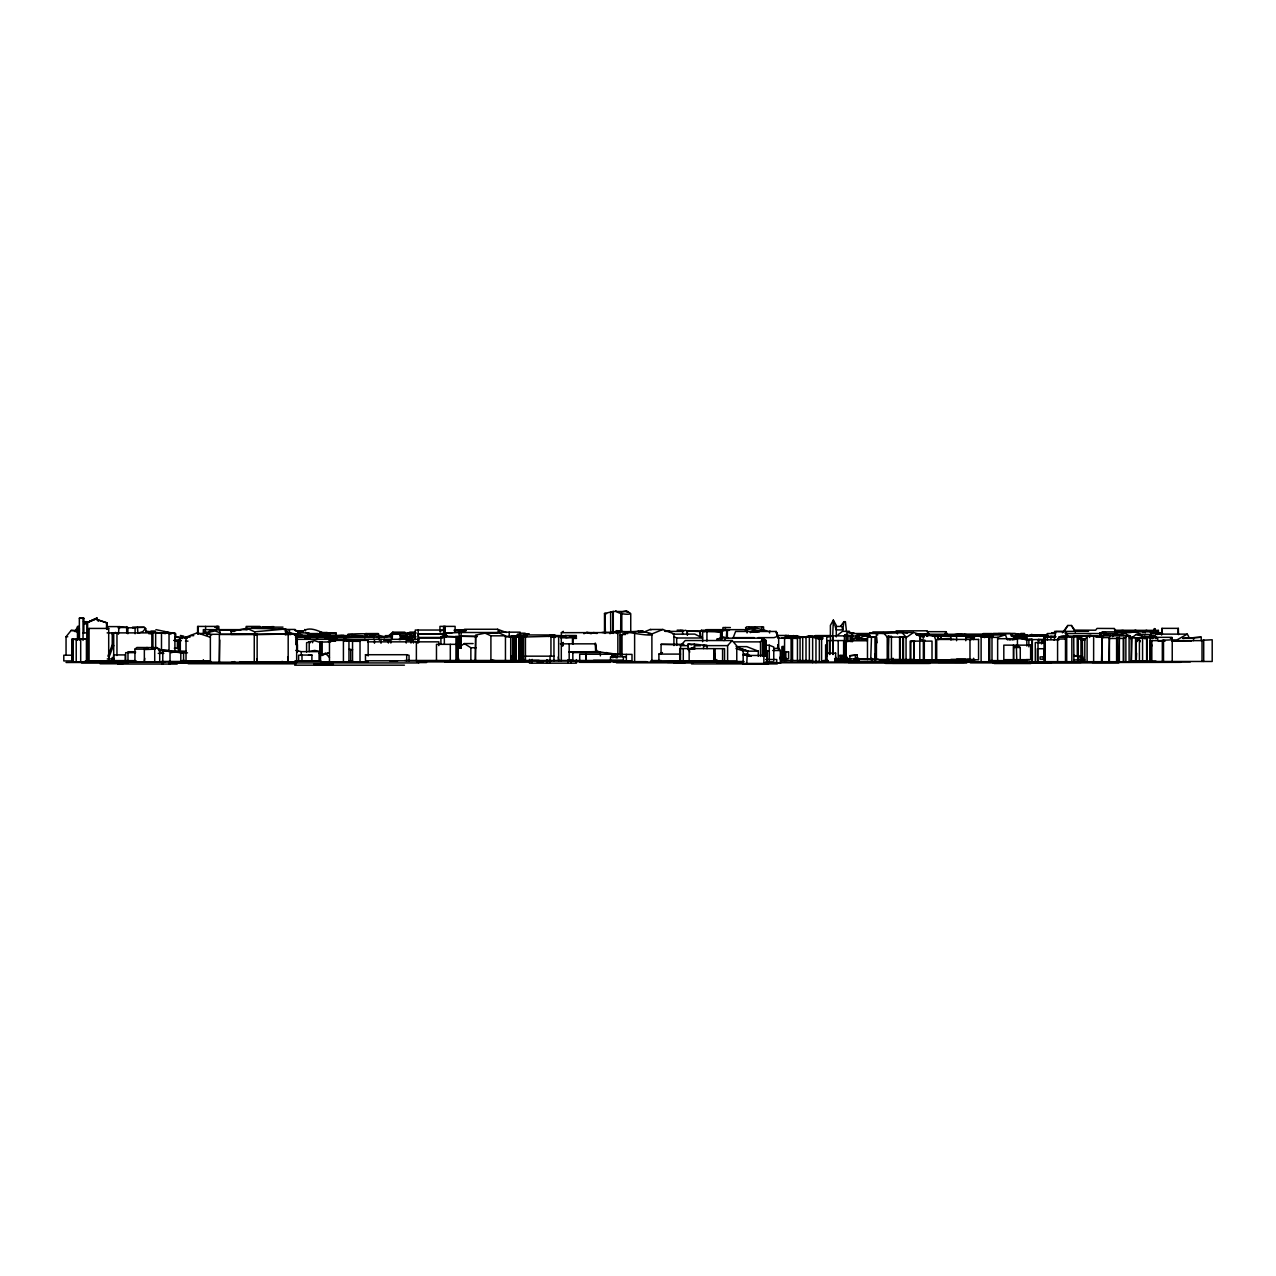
<?xml version="1.0" encoding="UTF-8"?>
<svg xmlns="http://www.w3.org/2000/svg" width="1276" height="1276" viewBox="0 0 1276 1276"><rect width="100%" height="100%" fill="white"/><g stroke="black" fill="none" stroke-linecap="round" stroke-linejoin="round"><path stroke-width="1.5" d="M509.22 632.162L509.22 636.644L516.174 636.357L516.174 661.287L516.19 636.373L516.222 661.287L516.158 651.717M888.575 659.596L888.575 636.086L887.873 659.596M890.728 637.107L891.43 636.437L891.43 659.596M219.807 640.042L219.36 662.499L219.36 634.3M1136.597 653.184L1136.23 660.952L1136.23 641.525L1138.894 638.989L1140.329 641.716L1137.969 638.989M1178.019 634.14L1178.322 628.35L1161.989 628.35L1161.623 635.065M1109.705 636.501L1110.567 635.049M562.955 645.879L563.163 642.418L562.525 645.879M1158.098 633.725L1158.353 630.376L1134.874 630.328M726.251 638.383L726.857 630.472L724.401 629.834L720.509 631.732L720.605 639.324L720.876 631.716L711.673 631.046M320.483 648.064L320.148 651.637L301.248 651.637L295.777 650.409M144.778 658.352L144.347 661.877L144.347 649.149L147.091 647.49L148.175 648.591L146.804 647.65L144.347 649.149L134.937 649.149L134.937 661.877L185.897 661.877M1031.614 645.178L1032.348 639.627L1043.146 639.483L1045.411 635.958L1048.904 637.362M144.347 649.548L154.715 649.165L157.012 647.618L159.691 649.5L159.691 661.877M413.536 636.166L413.982 634.013L392.45 634.092L391.317 636.166M690.683 648.591L694.75 648.591M1054.135 640.153L1055.954 631.572L1065.907 631.732L1068.538 636.804M846.546 631.955L845.398 621.683L843.883 621.683L842.846 629.913L836.29 629.913L835.19 626.436L841.729 626.436L842.846 629.913M415.274 631.875L414.461 637.41M329.798 636.804L329.798 637.84L324.694 637.84L324.79 636.549L356.371 636.549L351.442 637.123M944.623 635.225L945.867 631.684L947.701 634.635M521.15 636.341L521.565 661.287L521.725 636.293L523.559 636.293L522.107 637.426L519.699 634.06L517.625 636.533L523.559 636.293L522.107 637.426L509.22 636.644M344.44 640.775L345.78 637.123M345.03 639.755L346.083 636.884L348.236 637.123M107.934 656.199L112.097 645.273L113.708 645.911M108.699 658.017L113.548 645.273M733.174 637.729L735.614 631.46L776.191 631.46L778.663 637.649L778.663 649.309M927.237 636.357L927.748 635.097L937.35 635.895L938.705 639.611M575.747 636.501L565.842 637.633L565.491 635.512L562.301 636.469M923.202 638.351L924.51 635.097L927.748 635.097M967.048 636.533L966.044 638.877L966.044 637.394L968.452 635.304L966.044 637.585L973.827 637.585M746.763 663.456L747.226 654.094L751.229 656.215L747.672 656.215M75.172 631.748L77.597 626.372L79.08 626.388M391.317 635.448L392.817 632.162L404.875 632.162M747.226 654.094L743.637 654.094L743.174 655.13L746.763 655.13M787.515 637.49L788.504 635.464L777.116 635.48M1153.217 631.556L1154.7 628.637L1152.834 631.429M145.624 628.366L142.784 631.652L137.936 633.183L137.457 627.313L132.162 627.489L144.236 627.313L145.751 628.621L146.15 631.764M306.049 637.665L306.846 636.134L298.648 636.118M1080.963 659.915L1082.622 656.853L1073.898 655.497L1082.622 656.853M343.388 636.07L343.818 635.288L335.508 636.022M876.421 659.596L876.421 634.858L877.489 632.88L901.972 632.513L906.056 637.107L906.056 659.963M1108.876 662.1L1109.418 637.537L1102.225 637.601L1102.225 662.1L1131.19 662.1L1131.19 638.303L1129.978 635.719L1126.963 635.576L1125.783 632.354C1123.837 635.448 1111.061 634.794 1112.847 636.006M1116.596 662.1L1116.596 638.431L1119.355 637.442L1119.355 662.1M1118.813 662.1L1119.355 637.442M1123.263 662.1L1123.263 638.367L1125.879 637.378L1126.947 635.48L1129.101 635.576L1129.101 662.1M1102.225 637.601L1103.405 635.48L1126.947 635.48M475.15 660.761L475.645 636.038M1146.151 630.28L1149.197 631.317M867.473 659.596L867.473 637.202L870.088 632.752L883.423 633.343L870.088 632.752M1064.997 630.28L1067.837 625.463L1071.409 625.463L1074.839 630.121L1095.669 630.2L1097.025 628.414L1114.171 628.494L1116.356 631.413M1135.943 630.28L1115.176 630.264L1114.171 628.494M118.445 634.188L119.003 626.58L127.871 627.505L127.871 633.757M950.62 638.383L939.965 638.893L942.342 635.161L965.757 635.145L965.757 640.743M1027.26 635.958L1024.915 639.627L1032.348 639.579L1025.713 639.531M1112.624 636.676L1114.666 633.534L1065.141 633.534M1045.267 636.644L1047.309 633.534L1055.236 633.534M857.009 639.228L860.12 634.539L869.929 636.054M325.348 634.985L327.055 632.529L321.52 632.529M1057.581 661.845L1057.581 639.101C1061.217 632.705 1071.138 637.888 1076.8 636.166M317.899 633.63L318.043 633.725A7.162 1.914 1.3 0 1 317.214 634.746M840.725 626.117L843.883 621.683M1079.703 639.196L1082.16 636.166M1062.429 632.832L1067.837 625.463M723.986 640.632L725.837 638.159L763.351 638.159L766.047 641.03L766.047 656.183M1065.476 661.845L1065.476 638.957L1066.704 637.298L1058.857 637.298M309.302 638.606L309.302 637.171L306.814 636.708L329.415 636.628L329.798 637.84L329.415 636.804L324.136 636.58L324.694 637.84C326.321 635.655 290.099 637.314 304.741 636.995L305.299 637.537M1019.668 635.193L1020.928 633.502L1024.548 633.438L1024.548 634.89M296.144 631.333L294.772 629.977L296.495 630.551A5.343 1.324 -1.5 0 0 298.297 630.934A5.2 1.26 -1.4 0 0 300.657 631.046L303.832 630.775C310.132 626.42 319.191 631.237 325.938 634.22M1082.798 639.164L1084.807 639.148L1088.332 636.166L1095.765 636.086M517.625 636.772L519.38 636.309M760.528 656.422L760.528 641.876L763.351 638.159M762.825 648.734L762.745 638.957M202.804 634.076L205.165 631.078L208.1 634.092M66.049 654.604L66.049 636.74L71.169 630.408L76.879 630.408M206.68 634.028L209.264 631.094L212.645 631.094M727.607 661.096L727.607 645.624L732.185 640.536L736.778 645.911L736.778 661.096L651.111 661.207M680.523 661.096L680.523 645.672L685.228 640.536L732.185 640.536M985.981 636.134L984.641 637.585L982.408 636.038L976.842 636.038M939.965 638.893L941.576 636.357M706.936 641.126L706.936 631.604L705.676 630.28L701.385 630.28L700.125 631.604L700.125 637.314M704.416 631.604L705.676 630.28M373.437 637.825L375.272 635.257M404.237 637.187L407.937 633.375L412.786 636.245M412.531 636.405L405.258 636.884L409.197 633.375M844.345 636.166L849.13 631.365L853.15 635.607M935.85 636.58L937.222 635.273L938.992 635.815L933.011 635.799M461.115 648.352L461.115 632.497L464.512 629.275L497.576 629.259L506.333 632.497M1083.149 639.818L1084.807 639.818L1080.963 639.818L1083.691 639.324M326.831 637.729L330.293 635.161L327.533 637.729M330.532 632.944L329.702 633.343L336.066 633.343L330.532 632.944L330.069 635.623L335.875 635.48M406.661 636.884L414.094 635.56M388.414 635.958L392.817 632.162M134.937 649.149L136.931 647.49L157.012 647.618M1141.398 634.746L1134.986 631.397L1125.783 632.354M1130.711 638.702L1136.15 634.459L1148.384 634.459L1155.976 636.708L1155.976 638.702M837.822 634.938L842.415 631.365L849.13 631.365M370.885 634.571A6.747 1.802 1.5 0 0 376.388 634.268L378.733 634.044L376.197 635.129A6.874 1.372 -1.1 0 1 372.64 635.512A6.795 1.34 -1.2 0 1 369.689 635.528L374.027 635.815L369.179 637.378L362.942 636.931M548.505 636.485L549.972 635.368L565.778 635.783M801.615 637.25L798.776 637.25L815.97 636.469L815.97 662.691M187.381 636.724L185.227 638.319L187.333 638.319M384.204 637.84L385.767 636.692M364.761 637.856L366.371 636.692M1013.734 659.676L1013.734 647.474L1016.366 645.56L1020.258 647.474L1020.258 659.676M457.893 648.128L464.305 643.567L473.109 643.567M919.884 640.297L919.884 634.395L913.52 632.465L906.056 637.697M561.36 636.437L561.36 632.689L563.338 631.317M1134.986 631.397C1128 634.491 1119.834 630.456 1113.15 635.049M87.629 629.403L89.081 628.43L108.699 628.43L108.699 661.191M107.248 629.419L108.699 628.43M972.44 639.021L970.127 639.786L974.529 637.585M1153.52 635.926L1156.694 634.124L1187.286 634.124L1188.785 636.74M1187.286 634.124L1176.679 640.058L1172.022 640.058L1172.022 638.271L1170.363 637.793M870.726 659.596L871.492 636.979L875.751 636.979L875.751 659.596L874.682 653.998M870.726 637.378L875.751 636.979M870.376 635.4L865.08 635.512L858.588 638.941L858.525 636.07C855.925 637.553 857.647 633.343 860.183 635.352M690.794 648.718L693.139 647.602L694.686 648.878L694.607 645.768L700.572 645.768M689.822 649.037L693.139 647.602M747.082 632.96L747.082 629.068L749.778 627.952L758.598 630.87L767.004 630.87L755.296 627.888L747.975 629.61M314.566 637.123L301.854 636.756M407.14 633.55L410.059 632.114L414.349 632.114M343.419 661.75L343.419 640.393L347.024 641.318L349.146 640.297L350.166 641.318M914.605 641.19L910.841 641.589L910.841 659.405L914.605 659.405M83.817 624.187L96.705 618.031L98.3 621.3M83.881 624.395L97.375 618.031M856.882 638.925L859.721 638.51M858.588 638.845L859.721 638.319M336.306 637.059L336.944 638L332.143 638M750.4 632.625L753.733 631.126L756.987 632.322M583.898 633.725L586.816 632.418L597.152 633.454M590.947 633.725L593.946 632.433M86.927 661.191L86.927 622.624L95.03 619.051L107.248 622.959L107.248 627.792M86.927 622.624L95.732 619.051L107.248 622.959M957.494 636.23L965.757 635.145M679.454 631.078L680.937 630.44M264.036 626.675L263.063 627.154L273.606 626.675L271.166 626.707M762.442 639.372L765.744 640.281L765.744 655.976M658.91 661.032L658.91 654.094L662.467 652.562M440.906 644.22L440.906 636.644L446.999 635.687M910.841 641.589L911.798 641.19M180.315 661.462L183.824 660.027M665.131 631.381L682.628 631.381L685.356 630.248L687.381 631.046L687.381 635.177M644.173 631.955L650.25 629.467L662.85 629.467L673.919 633.853L673.919 645.576M648.288 633.949L651.892 633.949L662.85 629.467M324.439 636.884L317.166 636.58L317.82 637.155M747.082 629.068L747.88 629.212L745.423 630.488L746.986 630.041M1030.067 635.049L1031.869 634.332L1032.268 635.336M609.816 633.678L614.458 631.811L624.586 631.811L627.664 633.693M231.131 630.169L231.131 634.411L296.75 633.821L296.638 662.499L203.362 662.308L203.362 659.692M186.025 660.888L186.025 637.155L197.174 632.848L210.365 637.282M203.394 633.662L205.516 632.848L211.704 634.954M778.663 637.649L777.562 636.309L774.117 637.633L758.247 637.633M628.111 632.258C674.797 640.855 643.311 625.894 622.018 634.491L622.018 656.183M852.432 639.483L856.722 637.92M111.491 633.614L115.941 632.88M114.298 632.88L115.701 632.37M1018.344 637.952L1015.871 638.813L1015.871 637.474L1017.594 637.49L1025.76 639.308L1015.871 637.474M325.38 654.078L328.506 653.041L320.531 654.604L323.817 654.779L319.08 653.121L319.08 660.777M1091.315 635.783L1080.453 636.469M960.078 636.198L962.917 635.257L983.142 635.257L980.223 636.23M985.247 637.346L992.951 634.778L1005.44 634.778L1007.131 639.372M989.012 659.261L989.012 637.378L997.641 637.378L1005.44 634.778M309.366 637.521L325.029 637.521M328.49 637.521L343.994 637.506M378.286 633.55L365.654 633.614A7.05 1.388 -1.3 0 0 365.239 634.778L365.686 634.938M1075.094 636.293L1058.857 637.202M805.523 637.091C811.201 633.55 816.672 638.909 822.414 638.016L815.97 638.239L809.175 635.942M919.884 639.132L925.196 640.361M302.587 635.512L297.212 635.432M1172.229 661.478L1172.229 639.834L1162.324 640.249L1162.324 661.478M519.795 637.091L521.485 636.565M831.697 635.895L826.736 637.426L826.736 645.13M787.786 637.298L793.225 635.687L802.668 637.537L796.096 635.607M1139.42 637.665L1139.42 661.478L1212.2 661.478L1212.2 639.77L1202.024 640.281L1202.024 661.478M376.611 637.442L392.514 636.868M787.866 637.202L793.544 635.607L800.068 637.521L800.068 660.808M214.831 627.345L218.132 626.42L218.132 629.642M288.185 633.997L254.642 634.698L254.642 631.795L246.778 628.27L231.131 631.476L234.704 631.381M605.414 633.406L604.936 613.692L606.594 613.692M1038.17 635.273L1035.442 636.022L1038.329 635.735M750.4 632.035L753.733 631.126M750.081 631.748L752.33 631.126L755.504 632.29M347.471 637.506L356.004 637.123M231.131 662.499L234.704 661.574M1011.198 636.086L1013.112 635.416M146.006 631.173L165.593 633.598M162.722 664.046L162.834 650.616L183.569 653.041L175.306 651.701L170.027 652.961L170.027 661.462M604.505 633.406L604.505 613.485L613.278 611.459L613.278 633.406M613.054 633.406L613.054 611.459L628.047 611.587L626.995 611.587M1071.856 661.845L1071.856 637.027L1079.4 635.767L1077.566 635.815L1080.963 639.563L1080.963 661.845M923.202 634.922L926.727 634.124M925.882 634.922L929.422 634.124M621.603 611.922L626.5 610.821M1071.856 637.027L1077.47 635.767L1077.566 655.928L1077.566 636.182L1077.981 642.115M940.859 636.166L947.127 635.99M1115.24 631.014L1123.374 630.583L1115.24 631.014L1115.24 632.992M1114.299 634.762L1116.484 634.826M320.148 641.94L320.148 651.637L314.694 650.409L309.191 651.51L309.191 641.892L314.614 640.712L320.994 642.721M310.387 642.721L310.387 641.892L306.591 642.705L306.591 652.004M399.388 638.829L404.875 637.633M399.149 639.627L415.274 637.314M408.32 637.378L415.035 635.926M524.372 634.268L528.886 634.076L525.919 634.076M207.382 635.56L207.382 632.529L215.022 630.966L220.11 632.768M505.455 660.761L505.455 635.831L499.586 633.135L485.071 633.135L475.645 635.081L475.645 660.761M512.25 655.609L512.585 661.287L512.585 636.373L511.118 636.533L514.021 636.341L514.021 661.287L514.021 636.373L511.118 636.644L523.575 636.293M928.37 634.507L927.349 631.684L945.867 631.684M598.572 651.637L569.176 652.02L598.572 651.637L600.358 652.578L600.358 655.896M522.107 636.565L517.801 636.533L520.002 636.517M1155.976 636.708L1142.419 636.325L1136.15 634.459M942.342 635.161L958.085 635.719L950.923 636.214L950.923 640.073M1159.501 640.791L1158.544 640.967L1165.163 640.791M1190.636 640.967L1191.593 640.791L1171.751 640.967M150.919 631.03L155.257 631.014M616.404 630.679L619.482 630.791M336.641 637.059L330.596 637.107M517.625 636.533L519.683 636.357L519.683 661.287M519.795 636.533L520.688 636.405M1076.8 636.437L1069.814 637.139L1077.151 635.831L1093.644 636.102M1078.316 636.166L1080.246 635.831M1080.517 636.166L1090.964 635.257M1116.069 633.678L1116.883 633.55M726.188 630.36L729.473 630.312L721.737 630.408L721.737 638.877M523.128 637.043L558.649 636.086L558.649 660.92L558.154 656.996M317.612 634.906L327.916 633.582M851.028 633.566L887.506 633.422M1201.21 637.202L1182.916 638.399L1201.21 637.202L1201.21 640.632M295.043 634.73L287.275 632.864M328.442 641.286L335.524 641.206M857.217 661.941L857.249 654.955L849.88 655.72L849.88 659.07M320.212 633.199L326.369 634.603A25.424 1.037 20.7 0 0 325.858 634.204M849.88 655.72L857.249 654.955M76.209 661.797L76.209 639.531L86.417 638.766L86.417 661.797L71.759 661.797L71.759 639.324L86.417 638.766M526.079 634.236L529.046 633.901L524.436 634.044M254.642 634.698L257.146 634.411L219.36 634.363L257.146 634.411M918.72 635.799L922.038 635.432L922.995 636.628M243.636 662.499L251.372 661.686M1145.162 632.928L1145.162 630.95L1153.297 630.743L1153.297 634.013M1153.297 630.743L1145.162 630.95M626.564 611.571C638.542 615.112 619.243 615.399 615.798 610.821M638.144 631.078L643.104 630.838L638.447 631.907L642.291 632.258M254.642 631.795L285.68 629.004L285.68 634.698L288.185 633.725L288.185 662.499L287.69 656.933M774.117 648.543L778.663 648.128L780.338 650.521L780.338 662.834L766.174 662.834M1044.039 661.654L1044.039 636.309L1045.219 636.214L1045.219 661.654M72.413 661.797L73.179 639.34L73.179 661.797M76.209 639.531L77.23 639.435L72.413 639.404M688.083 649.739L688.083 644.093L694.272 644.093L694.272 648.591L691.273 648.718L694.272 648.304M405.848 636.836L412.116 636.309M444.351 644.332L444.335 636.214L459.089 636.836L446.297 636.868L446.297 633.199L464.512 632.146M317.517 637.171L312.748 636.596L317.82 637.761M175.163 640.536L175.163 636.804L186.312 637.394M301.088 635.639L302.587 635.528M901.972 632.513L877.489 632.88M518.519 636.389L519.683 636.293M301.997 655.051L298.616 655.242L298.616 661.096L311.902 661.096L311.902 655.051L301.997 655.051L301.997 661.096M308.521 655.242L311.902 655.051M517.833 636.421L513.287 636.549M798.744 637.362L812.637 636.74L802.732 637.314L802.668 660.808L781.151 660.745M519.46 635.847L526.956 635.815M801.918 637.25L815.97 636.469M784.852 637.952L797.452 638.367L777.754 638.159M784.261 637.952L788.153 637.825M526.924 633.901L526.143 634.044L528.232 634.06M968.452 636.086L992.951 635.767M987.592 636.054L990.782 635.895M307.628 634.954L310.531 634.826A6.699 1.324 -1.2 0 1 308.505 634.794M400.76 637.553L407.379 637.25L406.007 637.218M402.466 637.633L416.024 636.772M938.099 635.735L941.752 635.576M933.984 636.054L937.35 635.895M409.532 637.426L412.451 637.298L409.389 637.314M83.865 632.88L83.865 618.302L79.351 618.238L79.351 639.802L79.351 628.127L77.469 628.637L77.469 640.121M610.63 612.033L610.725 633.406M555.714 636.612L550.945 637.027L555.714 637.362L551.503 636.74L554.948 634.954L519.188 634.954M320.164 634.459L313.657 634.682L314.534 634.587A6.811 1.324 -1.2 0 0 316.097 634.332M849.082 633.008L853.995 632.912M867.616 638.941L853.676 638.415L866.372 639.021M1057.581 639.101L1065.476 638.957M970.653 636.166L945.277 636.07L954.879 636.07M1031.311 634.938L1037.372 635.847M907.507 633.071L902.004 632.465L913.52 632.465M158.766 650.712L169.022 650.6L158.049 649.261M1108.876 638.494L1116.596 638.431M1118.813 638.415L1123.263 638.367M440.906 636.644L446.297 636.644M1051.679 632.816L1055.443 632.784M475.15 636.915L476.905 636.899M916.12 634.603L927.859 634.523L916.599 634.571M690.986 648.702L689.152 648.718L689.678 652.227M780.083 657.922L785.553 657.874L785.553 658.958L780.083 659.006M1102.225 636.134L1101.507 661.845M672.962 634.188L694.75 634.092L702.645 638L676.679 638L673.919 636.628M959.249 634.379L956.904 634.379L966.682 634.826L964.991 634.746M620.04 635.225L621.125 635.544M856.371 638.319L856.371 635.4L858.413 635.496L857.217 635.496L857.217 638.351M867.473 637.202L876.468 637.107L877.075 642.785M178.544 640.6L176.598 640.616L177.779 640.696M781.981 637.856L788.153 637.904M1054.486 631.397L1088.54 631.349M622.018 634.491L625.623 634.491M297.834 635.639L297.834 632.864L300.339 632.96L300.339 635.639L308.744 635.623L308.744 632.96L306.224 632.864M1126.963 635.576L1129.101 635.576M955.166 635.911L963.46 635.895M1014.005 636.038L1011.948 636.038L1011.533 634.842M341.729 637.123L343.77 637.123M1044.039 636.309L1048.378 636.214L1039.78 636.038M162.834 650.616L186.041 651.207M79.351 618.238L83.865 618.302M83.45 621.699L87.199 621.699M106.626 626.612L118.333 626.612L118.445 628.334L119.577 628.334M260.001 626.42L246.188 626.42L246.188 629.642M251.835 627.138L283.001 627.138M137.457 627.313L144.236 627.313M118.445 627.505L127.871 627.505M730.382 627.537L722.95 627.537L722.95 629.658M750.766 627.696L755.296 627.888L755.296 626.867M127.185 627.792L135.096 627.792L135.096 633.757M246.778 628.27L285.68 629.004M283.543 629.451L295.171 629.451M155.943 629.626L175.737 633.821L175.753 637.553M247.544 629.642L203.331 629.642L203.331 633.47L197.317 633.47M284.707 629.77L289.493 629.77L289.493 633.725M706.441 629.658L747.114 629.658M240.829 629.929L233.014 629.929L233.014 631.253M443.601 630.041L415.274 630.041L415.274 639.723M454.32 630.105L466.011 630.105M240.063 630.169L219.919 630.169L219.919 634.411M454.431 630.137L465.533 630.137M677.173 630.153L683.107 630.153M454.32 630.902L466.011 630.902M664.541 630.807L669.756 631.046M701.385 630.28L702.645 631.604L720.876 631.572L687.222 630.838L687.222 634.746M708.1 630.838L720.876 631.046L720.876 639.308M770.305 631.237L769.141 631.237L769.619 632.976M297.691 631.62L303.13 631.62M753.845 631.923L759.268 631.923M872.816 631.939L896.597 631.939M1102.001 631.859L1151.925 631.843L1161.304 633.103M497.496 632.162L520.145 632.162L520.145 637.426M461.115 632.497L497.592 632.497M601.937 632.465L614.92 632.465M561.36 632.689L620.04 632.545L620.04 655.242M83.036 632.88L87.869 632.88M107.12 632.88L174.908 632.88L174.908 651.749M297.834 632.864L308.744 632.96M408.4 633.04L416.199 633.04M776.127 633.024L777.275 633.024M1101.555 632.88L1099.689 632.88L1102.99 632.992M1152.914 632.992L1157.747 632.992M393.423 633.055L415.402 633.055M446.297 633.199L451.72 633.199M519.779 633.199L525.122 633.199L525.122 636.086M1099.912 637.123L1099.912 633.247L1105.67 633.247M308.138 633.55L317.947 633.55A6.922 1.388 -0.9 0 1 316.161 634.347M983.19 633.566L992.377 633.566M993.334 633.422L1014.819 633.422L1020.928 634.65L1020.928 633.502M1155.019 633.343L1162.532 633.343M998.279 633.614L1010.289 633.614L1015.425 639.356L1012.091 639.962M285.68 633.997L296.638 633.997M418.608 633.965L444 633.965L418.193 633.821L419.022 641.876M519.699 634.06L517.737 634.06L515.663 636.772L505.312 636.644M917.061 633.949L918.8 633.949M219.919 634.3L210.365 634.3L210.365 662.499M917.396 634.204L989.873 634.363M284.947 634.587L290.896 633.821M1003.383 634.443L954.767 634.603L956.761 634.635M916.726 634.666L927.524 634.826M934.702 634.81L980.925 634.81M1015.457 634.794L1027.403 634.826M1036.814 634.954L1047.883 634.954M863.597 635.336L869.339 635.336M918.848 635.432L922.038 635.432M933.33 635.273L937.222 635.273M1046.814 635.225L1011.198 635.368M189.917 635.655L193.761 635.655M296.941 635.512L347.008 635.592M385.177 635.655L392.593 635.655M400.01 635.655L407.427 635.655M565.491 635.512L576.385 635.512M815.125 635.623L830.469 635.623M857.297 635.655L865.08 635.512M982.01 635.623L992.409 635.528M520.145 635.942L525.441 636.58L525.441 661.287L417.236 661.319M815.125 635.703L830.389 635.703M932.517 635.735L957.255 635.911M959.377 635.879L973.891 636.182M1012.107 635.831L1047.261 635.735M1097.695 635.783L1089.624 635.783L1089.624 637.442M1129.978 635.719L1103.405 635.48M558.649 636.086L550.945 636.836L550.945 656.167M831.856 636.022L821.6 636.054L821.6 660.793L828.028 660.793M991.308 636.341L987.943 634.619L982.297 634.603L986.683 635.99L993.398 635.99L992.951 634.778M1093.628 636.134L1102.719 636.086M460.062 648.048L460.062 636.245L477.336 636.245M505.057 636.357L512.585 636.644M1012.474 636.261L1027.977 636.485M1055.89 636.501L1044.805 636.277L1044.725 661.654M460.062 636.245L476.49 636.66M1050.977 636.549L1055.268 636.549M186.025 637.155L190.012 637.155M295.442 637.011L297.292 637.011L297.292 652.291M324.136 636.804L336.641 636.804L336.641 638L336.306 636.804M346.083 636.884L348.236 637.41M569.798 636.501L576.561 636.995M787.483 636.82L791.184 636.82M796.734 636.82L809.367 636.947M984.641 636.915L981.499 636.915M296.542 637.266L378.621 637.155M383.326 637.187L384.905 637.187M400.616 637.059L404.428 637.729M787.467 637.202L791.04 637.202M899.58 659.596L899.58 637.234L903.504 637.234L903.504 659.596M1047.038 637.155L1055.619 637.155M1095.893 637.202L1103.708 637.202M346.019 637.298L365.606 637.298M418.608 637.458L442.054 637.458M797.452 636.74L806.017 637.442M815.428 637.41L820.931 637.41M1133.678 637.346L1130.472 637.314L1131.349 637.633M1152.914 637.33L1171.974 637.33M186.041 637.825L180.315 637.825L180.315 650.6M560.595 637.777L572.477 637.777L572.477 643.248M733.174 637.633L754.275 637.633M785.984 637.825L783.336 637.825L790.594 635.687L800.068 637.537M419.022 637.984L442.868 637.984M815.508 638L823.227 638M1129.308 637.84L1146.534 637.968M1170.427 638.271L1172.022 638.271M997.641 638.702L1026.829 638.702L1026.829 646.039M762.442 656.247L762.442 638.957L764.18 639.037M296.176 639.324L418.767 639.324M818.06 639.26L822.557 639.26M951.561 639.451L954.193 639.404M1038.361 643.136L1038.361 639.483L1038.935 643.136M1080.963 639.563L1083.149 639.563L1079.703 635.751M1041.838 643.694L1041.838 639.723L1041.264 643.694M1044.725 639.818L1059.064 639.818M347.662 640.217L353.835 640.488L347.662 640.377M383.613 640.217L390.855 640.217L390.855 643.04M174.158 640.297L180.458 640.297M762.442 638.957L765.744 640.281M173.967 640.488L181.288 640.696M1165.163 640.632L1150.059 640.632L1151.973 645.847M1172.724 640.632L1202.024 640.632M850.996 658.751L845.51 658.751L845.51 640.759L867.473 640.759M352.144 641.318L360.023 641.318L357.503 640.297L356.833 641.318L356.833 640.393M309.191 641.892L310.387 641.892M319.766 651.637L319.766 642.051L330.675 641.94M367.632 641.844L438.832 641.844L438.832 645.624M734.625 641.876L760.528 641.876M322.19 655.561L322.19 642.243L319.766 642.051M1044.693 642.61L1035.283 642.594L1035.283 661.845M560.339 643.838L595.701 643.838L595.701 651.063L595.238 643.04L596.69 651.063M455.963 644.332L436.472 644.332L436.472 661.287M661.064 653.822L661.064 644.332L683.729 644.332M683.776 644.874L661.064 644.332M691.943 644.89L688.083 644.093M707.048 648.591L707.048 645.528L694.272 644.093M703.539 645.528L707.048 645.528M680.523 645.672L688.37 645.656M704.065 645.64L727.607 645.624M1013.734 647.474L1020.258 647.474M464.305 643.567L470.86 647.745L476.139 647.745M174.318 648.24L180.076 648.24L180.076 651.861M1044.693 648.734L1037.372 648.734L1037.372 661.654L1159.725 661.75M350.709 649.755L352.607 649.755L349.209 649.261L350.709 649.755L350.709 660.936M764.85 650.313L768.615 650.824M735.981 648.623L743.174 650.856L747.672 650.856L747.672 654.604M764.85 650.824L769.284 650.824M758.295 651.159L747.672 651.159L736.061 646.645L746.763 646.645L758.295 651.159L758.295 656.327M571.058 651.637L572.844 652.578L600.358 652.578M176.487 652.084L187.508 652.833M158.24 653.36L163.838 653.36M619.115 654.237L579.703 654.237L579.703 660.856M658.91 654.094L680.555 654.094M613.453 654.381L632.003 654.381L632.003 660.856L365.478 660.793L365.478 654.716L406.693 654.716L409.054 655.338L409.054 660.793M72.588 655.21L63.8 655.21L63.8 660.936L72.588 660.936M746.763 655.465L767.067 655.465M524.994 656.167L553.959 656.167M626.341 656.805L610.518 656.805L610.518 660.856M1044.039 656.885L1040.1 656.885L1040.1 659.198L1044.039 659.198M779.732 657.315L782.826 657.315M834.616 658.655L838.22 658.655L838.204 640.568M856.371 658.751L868.717 658.751M107.248 658.942L113.708 658.942M834.616 658.879L839.066 658.879M842.766 658.879L859.53 658.958M856.706 659.325L858.19 659.325M863.645 659.325L878.478 659.325M956.569 659.198L970.462 659.198M765.664 659.517L776.749 659.517L776.749 662.77M853.676 659.469L910.474 659.564M950.923 659.373L965.757 659.373M967.399 659.501L974.529 659.501M1026.287 659.628L1029.445 659.628M856.18 659.66L857.376 659.66M884.428 659.708L886.964 659.708M889.101 659.66L932.006 659.883L932.006 641.11L910.187 641.11L910.187 659.883M826.401 660.139L826.401 655.035M893.184 659.963L919.884 659.963M923.202 660.123L958.085 660.123M1073.898 659.915L1084.807 659.915M529.939 660.362L539.126 660.362M593.436 660.346L622.385 660.346M781.183 660.378L787.196 660.378M909.581 660.394L950.046 660.394M135.479 660.665L113.596 660.585L113.596 654.907L125.287 654.907L125.287 660.585M404.827 660.474L622.624 660.505M651.111 660.537L661.223 660.537M780.657 660.537L812.637 660.537M823.483 660.49L828.363 660.553M834.648 660.553L846.132 660.458M879.371 660.458L888.734 660.458M892.993 660.521L920.809 660.521M942.916 660.649L974.529 660.569M988.709 660.569L1003.335 660.681M85.412 660.936L123.549 660.824M185.068 660.745L210.365 660.888M294.9 660.904L320.579 660.84M349.209 660.936L352.607 660.936M652.004 660.761L657.427 660.761M834.998 660.793L856.419 660.793M997.641 660.729L1026.829 660.729M1130.664 660.952L1147.012 660.952M85.301 661.191L136.548 661.191M184.988 661.048L203.841 661.032M444.941 661.112L489.314 661.112M496.3 660.984L527.052 660.984M575.955 660.984L585.812 660.984L585.732 654.221M823.227 661.127L827.805 661.127M841.953 661.159L857.647 661.143M909.565 661.175L934.542 661.175M942.47 661.191L970.127 661.191M1130.711 661.159L1155.976 661.159M85.827 661.367L91.202 661.367M162.834 661.462L211.05 661.462M295.968 661.271L320.994 661.271M575.715 661.431L621.587 661.335M661.064 661.399L722.95 660.84L705.484 661.462M814.088 661.383L819.352 661.383M900.122 661.383L902.26 661.383M958.005 661.383L974.832 661.383M989.793 661.255L1007.131 661.255M95.03 661.51L135.447 661.606M185.307 661.606L203.187 661.606M368.158 661.75L320.531 661.75L320.531 653.105M497.704 661.59L530.816 661.494M536.829 661.75L543.544 661.75M575.301 661.558L617.488 661.542M626.261 661.638L646.453 661.638M694.91 661.542L743.972 661.494M827.119 661.558L825.62 661.558L825.62 644.859L827.119 644.874L827.119 656.008M834.903 661.558L995.902 661.734M239.457 661.861L297.292 661.861M416.949 661.813L529.173 661.925M613.086 661.877L647.331 661.877M652.674 661.893L666.2 661.893M691.257 661.893L692.166 661.893M716.761 661.957L743.589 661.861M767.083 661.957L769.284 661.957M798.856 661.829L824.216 661.829M901.526 661.941L856.371 661.941L856.371 658.256M922.07 661.925L944.017 661.925M961.96 661.765L989.793 661.989L989.793 637.649M991.739 661.861L1190.333 661.877M444.957 662.18L499.522 662.18M622.018 662.1L743.35 662.196M765.488 662.148L773.766 662.148M893.95 662.132L947.59 662.196M954.719 662.276L1007.227 662.244M1142.594 662.164L1178.498 662.164M66.049 662.499L164.891 662.308M418.416 662.547L426.551 662.547M579.751 662.34L610.454 662.34M667.428 662.388L692.852 662.388M765.664 662.451L776.749 662.451M843.851 662.308L886.485 662.308M938.051 662.372L964.257 662.372M1029.493 662.531L1040.418 662.531M1047.421 662.451L1081.107 662.451M1092.176 662.515L1180.539 662.324M171.351 662.595L238.452 662.595M252.138 662.563L287.706 662.563M616.404 662.802L684.957 662.802M743.142 662.77L716.761 662.77L716.761 659.517M765.664 662.754L846.961 662.691M992.856 662.786L1051.424 662.786M81.489 662.898L128.286 662.93M175.163 662.978L284.931 662.978M287.642 662.93L418.767 662.93M673.935 662.834L693.107 662.834M729.681 662.834L743.35 662.834M848.093 662.978L898.416 662.994M913.855 662.994L966.698 662.994M970.35 662.85L1008.439 662.962M1026.622 662.834L1042.109 662.834M1043.242 662.882L1118.797 662.882M892.45 663.313L928.88 663.313M885.448 663.408L930.284 663.408M994.195 663.52L1030.912 663.52M100.102 663.775L122.831 663.775M188.146 663.711L296.08 663.839M742.951 663.743L768.63 663.743M117.871 664.046L177.204 664.046M691.528 663.903L777.275 663.903M313.657 664.333L333.403 664.333M294.66 665.179L404.428 665.179M297.978 631.62L303.098 631.205M286.287 632.13L287.275 632.13L285.218 631.748M915.913 634.379L919.884 634.395M926.488 636.357L926.488 634.954L942.565 636.054M485.071 633.135L490.909 635.815L505.455 635.831M801.918 637.027L798.01 637.171M1043.146 641.621L1045.14 641.621M765.488 645.225L769.284 645.225L773.766 647.012L773.766 660.266M772.714 650.521L780.338 650.521M604.505 613.485L605.414 613.485M1152.292 632.848L1157.332 632.864M883.199 632.513L887.219 637.043L906.056 637.107M973.62 639.611L973.62 635.879L989.139 637.155L989.139 661.989M1027.084 637.984L1015.871 637.952L1014.643 636.485M377.042 636.884L378.812 636.884M159.691 652.706L162.834 652.706M1032.587 635.384L1037.005 635.416M572.573 636.995L572.956 638.415L576.513 638.431M876.421 634.858L877.792 634.858M1136.23 641.525L1137.155 641.541L1137.155 637.984L1135.56 637.745L1135.56 660.952M691.273 648.559L694.272 648.591M920.171 636.676L924.143 636.708M66.049 636.74L67.74 636.756M71.759 639.324L73.179 639.34M708.1 631.014L722.232 631.54M300.339 635.528L308.744 635.623M1103.357 634.507L1108.445 634.635M352.702 634.571C335.588 634.826 367.775 632.673 369.274 634.459L365.845 633.55M798.266 636.74L802.397 637.49M346.721 636.15L350.023 636.277M780.561 657.698L785.553 657.874M780.561 658.783L785.553 658.958M209.551 632.721L207.382 632.529M792.555 638.367L783.384 638.159M342.319 637.123L347.359 637.41M284.995 634.268L290.896 634.587M687.222 630.838L700.125 631.572L700.939 637.314M164.269 631.588L166.454 632.242M1019.253 634.539L1017.482 634.427L1026.127 634.746M364.745 635.145L367.647 635.336M963.141 634.746L964.385 634.842M924.51 635.097L934.207 635.895L935.611 639.739L935.611 660.123M1038.361 639.483L1041.838 639.723M845.51 640.759L850.773 641.206M174.158 640.488L177.46 640.775L177.38 648.702M856.371 635.4L856.643 638.335M1030.45 636.15L1027.419 635.831M969.138 636.006L966.809 635.911M887.873 636.086L891.43 636.437M547.181 660.41L550.945 660.92M964.193 634.332L967.639 634.81M960.637 634.332L963.715 634.762M71.169 630.408L76.241 631.094L78.283 633.662M491.834 660.218L499.522 661.287M490.766 660.218L498.438 661.287M1132.083 637.84L1131.413 660.952M596.817 651.414L605.781 652.881M597.423 651.988L600.358 652.451M322.19 642.243L320.994 642.051L320.962 655.561M981.499 635.879L989.139 637.155M606.228 653.424L609.162 653.918M168.209 632.306L165.114 632.29M614.984 654.939L612.081 654.413L612.081 655.609M378.047 635.081L384.858 636.82A55.793 14.945 1.6 0 1 386.532 637.362M1030.896 635.512L1033.959 636.054L1030.928 634.73L1032.396 635.464L1031.598 635.225M408.591 636.724L412.387 637.426M411.143 635.655L412.292 635.879M170.665 632.768L172.563 633.151M1103.038 631.859L1105.495 632.274M860.12 634.539L867.52 636.038M326.401 636.708L328.714 637.171M857.153 636.325L844.68 634.89L849.593 635.942M798.266 636.644L799.589 636.947M926.488 634.954L928.753 635.48M365.478 654.716L368.158 655.338M1031.327 635.432L1033.959 636.054M175.163 636.804L182.293 638.51M748.151 655.465L751.229 656.215M312.748 636.596L317.517 637.761M281.996 661.415L285.68 662.499M617.377 655.194L614.729 654.413L614.729 655.609M287.275 631.987L294.884 634.587M740.463 648.623L747.672 650.856M613.453 656.805L617.137 657.969M586.816 632.418L590.23 633.502M444.335 636.214L446.297 636.868M740.048 662.627L743.733 663.903M342.255 635.56L308.026 635.623M650.25 629.467L651.095 629.802M319.08 653.121L322.349 654.779M743.637 654.094L746.332 655.513M134.283 660.649L137.154 662.308M614.458 631.811L617.297 633.55M692.629 647.602L694.686 648.878M1010.56 639.946L1009.316 639.946M1006.939 639.356L1007.849 639.946M443.155 635.687L444.335 636.628M325.189 653.041L329.463 657.411M1099.912 633.247L1103.357 637.569M745.535 627.648L746.348 628.829M119.003 626.58L119.577 627.505M497.576 629.259L499.522 632.497M1071.409 625.463L1075.285 632.099M826.05 655.003L826.29 660.139M1161.989 628.35L1162.165 632.625M304.836 629.451L305.57 630.886M1154.7 628.637L1157.635 634.491M1178.322 628.35L1178.498 634.603M1082.367 639.324L1082.622 659.915M1154.381 628.59L1157.109 634.491M205.165 631.078L206.249 634.076M297.978 631.205L298.377 632.386M897.522 633.917L896.087 630.854L927.253 630.807L928.465 635.512M776.191 631.46L777.562 636.309M294.788 634.236L294.66 634.539A56.463 10.32 -2.5 0 0 294.74 635.065M459.089 661.287L457.94 655.912L457.956 661.287L457.956 636.453L457.94 661.287M378.653 636.868L379.355 640.249M1016.366 645.56L1016.749 659.676M791.87 656.981L792.555 660.745L792.555 638.159M834.169 625.384L833.34 620.12L830.389 625.384L830.389 640.616M899.58 637.234L900.122 640.967M1142.865 631.716L1142.993 632.721M126.627 626.58L126.739 633.167M937.525 636.357L937.876 639.515L937.876 634.97M713.874 648.702L715.134 661.016L715.134 648.702M256.811 658.799L257.146 662.499L257.146 633.725M1065.907 631.732L1066.337 636.804M722.407 638.877L721.737 631.141L724.401 630.408L726.857 630.472L726.857 638.383M1158.353 630.376L1158.608 633.725M521.725 636.293L523.559 661.287L523.575 635.942M522.474 643.391L523.559 661.287M1044.039 648.734L1044.406 656.119M518.694 655.545L518.758 661.287L518.758 636.389L518.981 661.287L518.981 636.373L519.188 661.287L519.188 636.373L519.38 661.287L519.539 636.357L519.539 661.287M521.565 636.309L521.725 661.287M1203.715 639.802L1203.715 661.478M1193.554 638.399L1193.554 640.632M1163.521 639.866L1163.521 661.478M1157.683 640.632L1157.683 637.665L1139.213 637.968M1152.675 636.756L1152.675 638.702M1151.829 640.632L1151.829 661.478M1151.542 631.779L1151.542 635.847M1151.016 636.261L1151.016 638.702M1150.521 631.859L1150.521 635.847M1150.394 640.632L1150.394 661.478M1150.059 637.665L1150.059 661.478M1147.06 637.665L1147.06 661.478M1146.614 637.665L1146.614 661.478M1145.338 636.501L1145.338 638.702M1144.62 636.293L1144.62 638.702M1142.562 637.665L1142.562 661.478M1142.419 636.325L1142.419 638.702M1125.879 637.378L1125.879 662.1M1123.789 637.41L1123.789 662.1M1121.46 631.014L1121.46 632.928M1117.138 637.458L1117.138 662.1M1109.418 637.537L1109.418 662.1M1093.644 635.783L1093.628 661.845M1087.104 637.793L1087.104 661.845M1084.807 639.148L1084.807 661.845M1083.149 658.145L1083.149 661.845M1078.778 656.853L1078.778 659.915M1077.678 636.182L1077.678 659.915M1073.898 661.845L1073.738 636.166M1066.704 637.298L1066.704 661.845M1050.898 636.277L1050.898 639.435M1047.357 636.277L1047.357 639.818M1043.513 656.885L1043.513 659.198M1043.146 639.483L1043.146 643.327M1038.01 642.61L1038.01 661.654M1032.348 661.845L1032.348 639.372L1028.871 639.372L1028.871 646.868M1031.774 639.372L1031.774 661.845M1017.435 638.702L1017.435 646.039M1013.367 645.146L1013.367 659.676M997.641 637.378L997.641 661.255M991.994 637.394L991.994 661.255M986.683 635.99L986.683 636.868M981.116 637.139L981.116 661.989M973.62 658.256L973.62 661.989M969.983 639.451L969.983 659.788M956.569 635.145L956.569 640.743M924.318 641.11L924.318 659.883M923.345 641.11L923.345 659.883M919.805 641.11L919.805 659.883M913.999 641.11L913.999 659.883M913.775 641.573L913.775 659.405M902.802 637.234L902.802 659.596M900.282 637.234L900.282 659.596M892.993 658.256L892.993 661.941M887.219 637.043L887.219 659.596M874.985 637.378L874.985 659.596M874.586 658.256L874.586 661.941M871.715 658.256L871.827 661.941M857.823 635.416L857.823 638.335M857.823 658.256L857.823 661.941M856.643 658.256L856.643 661.941M855.287 654.955L855.287 659.07M852.528 641.621L852.528 635.863L832.813 635.863L832.861 654.46M852.001 635.863L852.001 641.621M851.156 635.863L851.156 641.621M850.087 635.863L850.087 641.621M848.014 635.863L848.014 641.621M847.408 657.236L847.408 661.159M847.184 635.863L847.184 641.621M846.1 635.863L846.1 658.879M844.441 635.863L844.441 658.879M843.627 658.655L843.627 640.568L827.39 640.568L827.39 655.035M841.283 655.449L841.283 660.25M840.533 655.449L840.533 660.25M836.29 636.931L836.29 625.384L833.34 620.12L832.51 641.27M835.716 657.012L835.716 660.793M833.228 640.648L833.228 654.46M829.847 640.648L829.847 654.46M829.575 640.648L829.575 654.46M819.352 638.239L819.352 661.829M812.637 636.469L812.637 662.691M809.367 636.74L809.367 660.537M806.017 636.947L806.017 660.601M798.76 636.66L798.76 637.952M797.452 637.537L797.452 660.745M791.088 638.159L791.088 660.745M788.504 635.464L788.504 637.745M785.841 651.892L785.841 658.735M784.565 638.159L784.565 660.745M783.209 646.565L783.209 660.123M782.651 646.565L782.651 660.123M780.976 657.315L780.976 662.818M778.312 644.779L778.312 648.734M777.818 644.779L777.818 648.734M769.284 645.225L769.284 660.282M767.402 650.824L767.402 660.107M767.083 650.824L767.067 663.456L743.174 663.456L743.174 650.856M765.409 639.739L765.409 656.327M764.882 640.281L764.882 655.976M763.814 639.834L763.877 663.456M761.708 626.867L761.708 629.85L763.574 630.791L763.574 626.867L746.428 626.867L746.428 630.264M748.741 626.867L748.741 629.243M727.368 630.44L727.368 638.367M725.374 627.537L725.374 629.658M724.545 661.016L724.545 648.671L679.725 648.575L679.725 661.016M722.583 648.591L722.583 661.016M713.874 648.591L713.699 661.016M703.539 644.763L703.539 648.591M702.645 631.604L702.645 641.7M689.152 648.591L689.152 661.016M683.282 648.718L683.282 661.016M682.628 631.381L682.628 634.411M676.679 638L676.679 645.401M651.892 633.949L651.892 662.1M634.619 634.427L634.619 662.1M630.743 613.836L630.743 630.791M626.341 654.381L626.341 660.856M623.406 656.805L623.406 660.856M621.811 613.82L621.811 631.445M620.79 613.373L620.694 631.46M620.583 635.544L620.583 654.747M617.855 632.545L617.855 655.449M613.453 654.237L613.453 657.539M612.624 654.221L612.624 657.539M612.273 654.221L612.273 657.539M586.083 654.221L586.083 660.84M576.385 659.596L576.385 663.169L529.476 663.169L529.476 659.405M572.956 638.415L572.956 644.205M572.844 652.578L572.844 660.872M570.994 659.596L570.994 663.169M569.176 643.838L569.176 660.872M568.027 659.628L568.027 663.169M561.312 660.92L561.296 636.612L558.362 636.612L558.362 637.553M553.959 636.836L553.959 660.92M550.084 656.167L549.988 663.169M549.525 659.979L549.525 663.169M547.101 659.979L547.101 663.169M546.638 659.979L546.638 663.169M532.188 659.405L532.188 663.169M521.374 636.325L521.374 661.287M510.703 636.357L510.703 661.287M490.909 635.815L490.909 660.761M470.86 647.745L470.86 660.793M461.146 636.66L461.146 648.208M459.089 632.146L459.089 648.288M457.191 636.214L457.191 661.287M455.963 636.214L455.963 661.287M455.101 632.21L455.101 626.372L439.949 626.372L439.949 631.891M450.3 644.332L450.3 661.287M445.244 626.372L445.244 636.086M444.415 626.372L444.383 636.038M443.601 626.372L443.474 633.949M440.746 630.041L440.746 631.891M418.193 630.041L418.193 639.723M417.922 639.324L417.922 643.248M416.375 641.844L416.375 660.777M413.472 643.056L413.472 640.249L406.215 640.249L406.215 643.056M410.984 640.249L410.984 643.056M406.693 654.716L406.693 660.793M400.233 639.467L400.233 633.773L391.525 633.773L391.525 639.467M397.665 660.84L389.77 660.84M392.242 633.773L392.242 639.467M388.382 640.217L388.382 643.04M380.998 639.324L380.998 643.248M374.474 639.324L374.474 643.248M368.158 655.928L368.158 640.377L329.463 640.393L329.463 661.75M360.023 640.377L360.023 661.75M352.543 640.361L352.543 661.75M349.449 637.123L349.449 636.549A114.058 22.139 -1.1 0 1 362.24 637.266M348.954 640.361L348.954 661.75M347.024 640.393L347.024 641.318M343.978 637.059L343.978 640.775M336.066 635.592L336.066 632.768L328.123 632.768L328.123 635.623M332.589 636.804L332.589 638M329.702 632.768L329.702 635.623M327.055 632.529L327.055 633.821M312.62 641.892L312.62 642.721M309.621 637.171L309.621 638.606L305.299 638.606L305.299 637.171M309.574 636.485L305.65 636.485M305.522 637.171L305.522 638.606M301.248 651.637L301.248 655.481M297.42 644.619L297.42 651.876M296.016 633.821L295.793 644.651M254.259 634.14L254.259 662.499M218.866 629.642L218.866 626.404L197.589 626.42L197.589 633.55M217.239 626.42L217.239 629.642M216.521 626.42L216.521 629.642M205.611 626.42L205.611 629.642M198.035 626.42L198.083 634.284M183.569 652.833L183.569 661.462M180.809 653.041L180.809 661.462M179.15 640.488L179.15 649.707M178.784 649.707L178.496 640.361L178.496 649.628M170.282 661.175L170.282 664.046M169.309 661.175L169.309 664.046M169.038 632.88L169.038 651.749M161.877 661.175L161.877 664.046M161.494 632.88L161.494 649.867M155.64 632.88L155.64 647.985M154.715 649.165L154.715 661.877M152.945 632.88L152.945 647.985M151.844 632.88L151.844 647.985M150.791 632.37L150.791 633.821M149.994 631.987L149.994 633.821M148.925 631.971L148.925 633.821M128.716 651.733L128.716 652.658M127.983 660.665L127.983 651.733L135.479 651.733L135.479 652.658L125.654 652.658L125.654 660.665M116.961 632.88L116.961 655.529M113.708 632.88L113.708 661.191M112.24 632.88L112.24 647.985M112.24 657.411L112.24 661.191M106.546 622.959L106.546 628.909M89.081 628.43L89.081 661.191M87.629 622.624L87.629 661.191M83.036 618.238L83.036 640.424M80.691 639.547L80.691 661.797M351.809 635.273A85.396 16.094 -1 0 1 363.389 635.799M320.085 634.108A102.335 20.241 -1.1 0 1 326.736 633.965M367.807 635.368A6.795 1.34 -1.2 0 1 365.861 634.985M325.332 635.911A97.981 19.507 -1.1 0 1 328.761 635.863M320.707 631.955A16.253 5.79 2.3 0 1 319.702 632.21M297.978 633.981A30.656 7.688 -1.5 0 1 290.593 633.215M320.739 633.486A31.788 8.294 -1.2 0 1 317.245 633.901M316.974 633.693A31.565 8.055 -1.4 0 1 308.218 634.236M269.667 627.409A101.027 20.352 -7.2 0 1 262.425 627.329M185.451 641.094A66.91 1.802 2.9 0 1 187.987 641.142M616.228 630.711A21.708 3.461 -4.5 0 0 618.988 631.237A21.405 3.413 -4.3 0 0 627.553 631.636A21.373 3.302 -4.2 0 0 631.062 631.508M621.284 631.046A21.867 4.275 5.5 0 1 619.673 630.743M638.239 631.221A21.548 3.573 -4.4 0 1 630.822 631.684M605.94 652.546A69.558 4.721 9.4 0 1 615.574 654.205M167.443 633.055A77.82 1.866 14.7 0 1 166.024 632.513M171.909 632.976A82.701 2.377 14.7 0 1 175.019 633.614M170.92 634.14A72.78 1.786 14.5 0 1 168.496 633.359M180.41 635.464A77.421 1.547 13.6 0 1 183.792 636.182M785.984 635.464L785.059 638.494L785.984 635.464M723.412 637.378L716.761 639.244L724.162 637.378L728.452 638.351L723.412 637.378M311.041 636.549L309.574 636.868L311.041 636.549M978.564 639.451L936.696 639.451L936.696 659.788L978.564 659.788L978.564 639.451M1030.625 645.146L1003.813 645.146L1003.813 659.676L1030.625 659.676L1030.625 645.146M783.895 646.565L781.965 646.565L781.965 660.123L783.895 660.123L783.895 646.565M788.6 651.892L784.724 651.892L784.724 658.735L788.6 658.735L788.6 651.892M835.636 653.121L826.896 653.121L826.896 662.085L835.636 662.085L835.636 653.121M842.942 655.449L838.826 655.449L838.826 660.25L842.942 660.25L842.942 655.449M858.588 661.941L858.588 658.256L858.525 661.941"/></g></svg>
